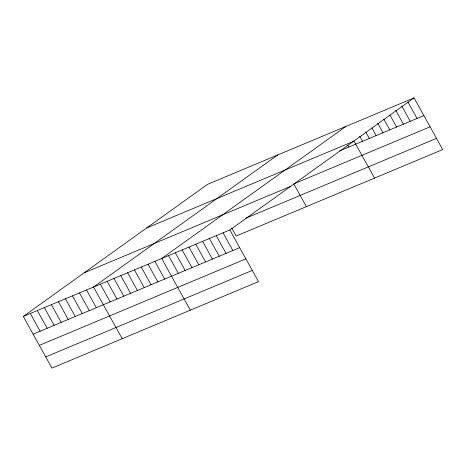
<?xml version="1.0" encoding="UTF-8"?>
<svg xmlns="http://www.w3.org/2000/svg" width="466" height="466" viewBox="0 0 466 466"><rect width="100%" height="100%" fill="white"/><g stroke="black" fill="none" stroke-linecap="round" stroke-linejoin="round"><path stroke-width="0.7" d="M414.053 97.889L229.86 229.954L258.508 281.633L51.947 368.111L23.3 316.431L207.492 184.367L414.053 97.889L442.7 149.569L236.14 236.046L231.654 227.956M277.724 154.962L93.532 287.027L122.179 338.706M345.888 126.426L161.696 258.49L190.344 310.17M146.708 227.95L353.269 141.466M339.598 150.885L423.874 115.603M430.083 126.81L293.755 183.889L306.372 206.648M84.084 272.849L290.644 186.371M245.891 218.158L436.485 138.355M23.3 316.431L229.86 229.954M33.121 334.145L239.675 247.667M39.33 345.353L245.891 258.875M45.732 356.904L252.292 270.42M407.936 102.007L417.058 118.457M401.826 106.126L410.237 121.306M395.71 110.244L403.422 124.16M389.943 114.997L396.607 127.014M383.827 119.115L389.792 129.868M377.71 123.234L382.97 132.723M371.95 127.987L376.155 135.577M365.833 132.105L369.34 138.431M359.717 136.223L362.525 141.285M353.956 140.977L374.536 178.105M347.84 145.095L348.888 146.994M223.045 232.808L232.86 250.516M216.224 235.662L226.045 253.37M209.409 238.51L219.23 256.224M202.594 241.365L212.414 259.079M195.778 244.219L205.593 261.933M188.963 247.073L198.778 264.787M182.142 249.927L191.963 267.641M175.327 252.782L185.148 270.496M168.511 255.636L178.332 273.35M154.881 261.344L164.696 279.058M148.06 264.199L157.881 281.913M141.245 267.053L151.066 284.767M134.429 269.907L144.25 287.621M127.614 272.761L137.429 290.475M120.793 275.616L130.614 293.33M113.978 278.47L123.799 296.178M107.163 281.324L116.983 299.032M100.347 284.173L110.162 301.886M86.507 289.969L96.328 307.682M79.482 292.91L89.303 310.624M72.463 295.852L82.278 313.566M65.438 298.793L75.259 316.501M58.413 301.729L68.234 319.443M51.394 304.671L61.209 322.385M44.369 307.612L54.19 325.326M37.344 310.554L47.165 328.268M30.325 313.49L40.14 331.204"/></g></svg>
